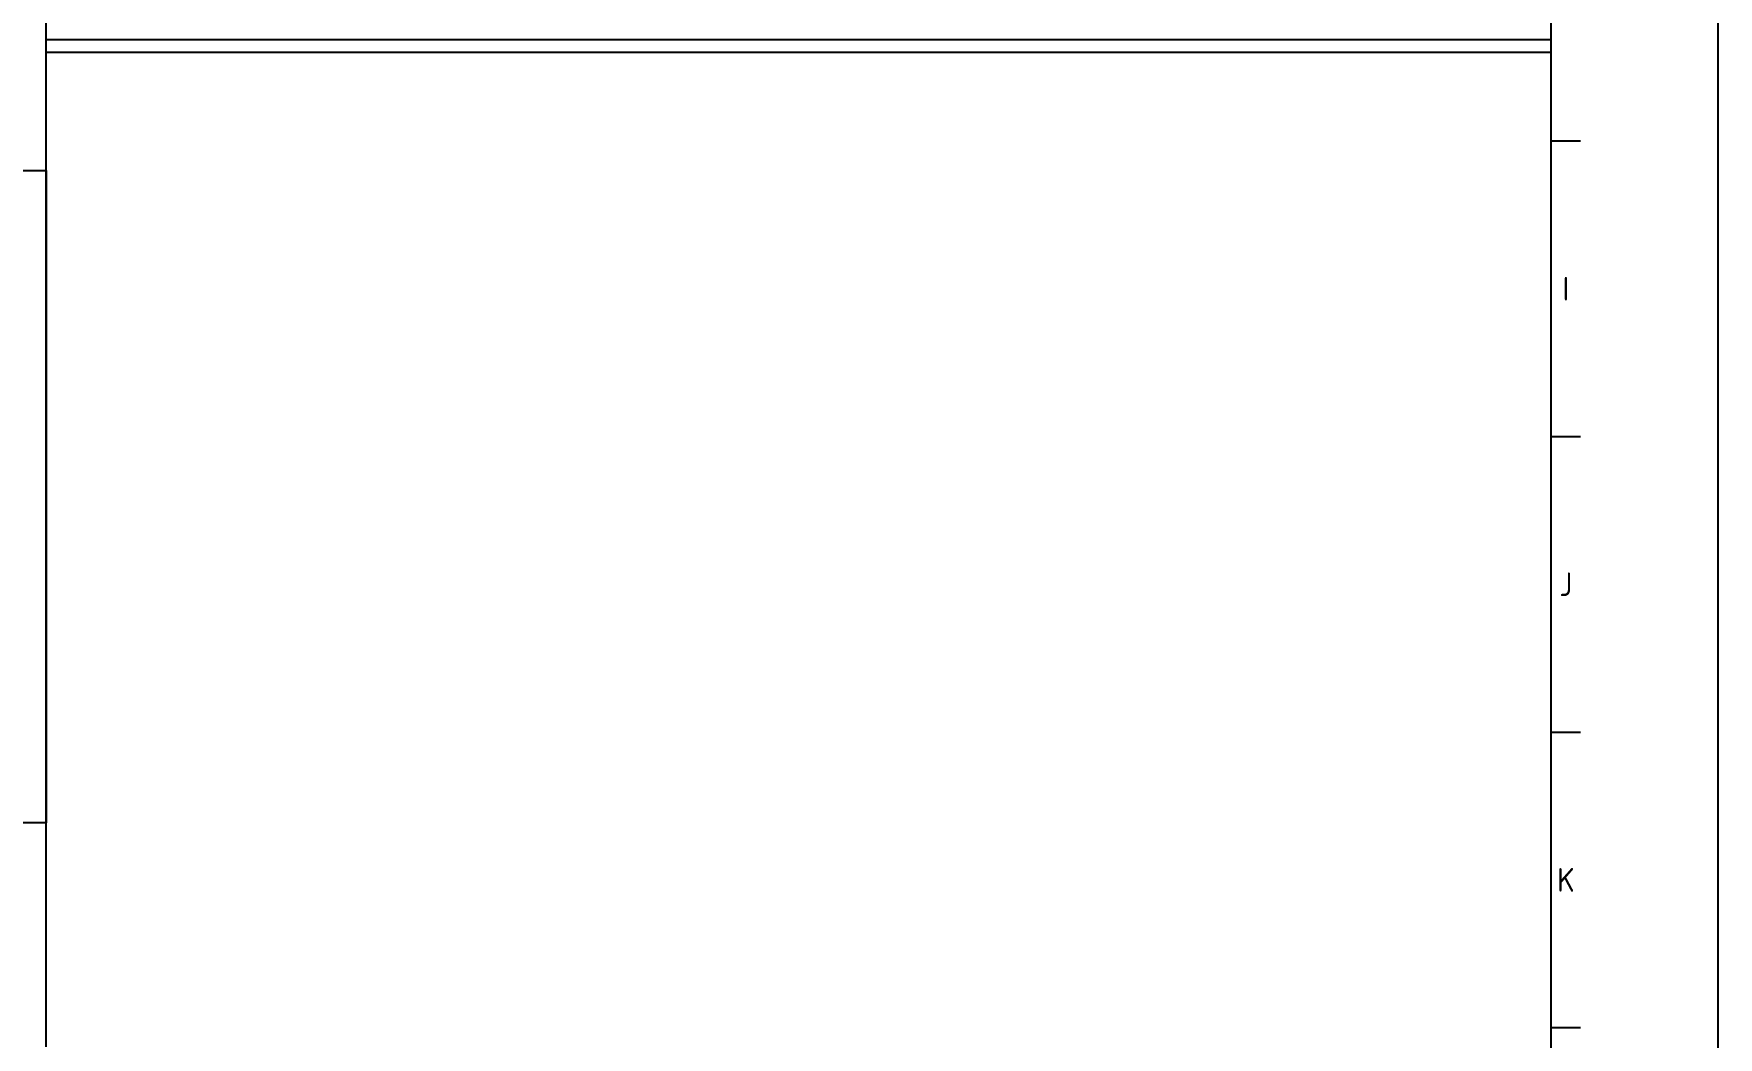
# Model space of a CAD drawing. Header units: millimetres. Extents: x 517777 to 536338, y -327622 to -292910.
# Drawn here: x 531885 to 536338, y -302056 to -299404 of the extents above; entities that cross this region are included whole.
import ezdxf
from ezdxf.enums import TextEntityAlignment as Align

# ---------------------------------------------------------------- set-up
doc = ezdxf.new("R2010")
doc.units = ezdxf.units.MM
doc.layers.add('CADRE', color=5, linetype='Continuous')
doc.layers.add('TEXT', color=6, linetype='Continuous')
doc.styles.add('ISO Proportional', font='isocp.shx')

# ---------------------------------------------------------------- blocks, each defined once
blk = doc.blocks.new('KADR')
at = {"layer": 'CADRE', "color": 2}
for p, q in [((242698.5, 250.1), (242795.7, 250.1)), ((242698.5, -722.3), (242795.7, -722.3)), ((242698.5, -1694.7), (242795.7, -1694.7)), ((242698.5, -2667.1), (242795.7, -2667.1))]:
    blk.add_line(p, q, dxfattribs=at)
at = {"layer": 'CADRE', "color": 1}
blk.add_lwpolyline([(220145.5, -7651), (243248.6, -7651), (243248.6, 8686.2), (220145.5, 8686.2)], close=True, dxfattribs=at)
at = {"layer": 'CADRE'}
blk.add_lwpolyline([(220695.6, -7100.9), (242698.5, -7100.9), (242698.5, 8136.1), (220695.6, 8136.1)], close=True, dxfattribs=at)
at = {"layer": 'CADRE', "color": 2, "style": 'ISO Proportional'}
for s, p in [('I', (242747.1, -236.1)), ('J', (242747.1, -1208.5)), ('K', (242747.1, -2180.9))]:
    blk.add_text(s, height=77.8, dxfattribs=at).set_placement(p, align=Align.MIDDLE)

msp = doc.modelspace()

# ---------------------------------------------------------------- linework, layer by layer
at = {"color": 5, "ltscale": 200}
msp.add_line((531918.75, -302081.82), (531918.75, -293351.55), dxfattribs=at)
at = {"layer": 'CADRE', "color": 2}
msp.add_line((531918.75, -299419.2), (535896.02, -299419.2), dxfattribs=at)
at = {"layer": 'CADRE'}
msp.add_line((531918.75, -299452.35), (535896.02, -299452.35), dxfattribs=at)
at = {"layer": 'TEXT', "color": 5}
msp.add_lwpolyline([(531918.75, -301489.44), (529711.27, -301489.44), (529711.13, -299765.52), (531918.75, -299765.52)], close=True, dxfattribs=at)

# ---------------------------------------------------------------- block references
at = {"color": 11, "xscale": 0.8033809491331728, "yscale": 0.8033809491331728, "zscale": 0.8033809491331728}
msp.add_blockref('KADR', (340916.66, -299887.95), dxfattribs=at)

doc.saveas('drawing.dxf')
